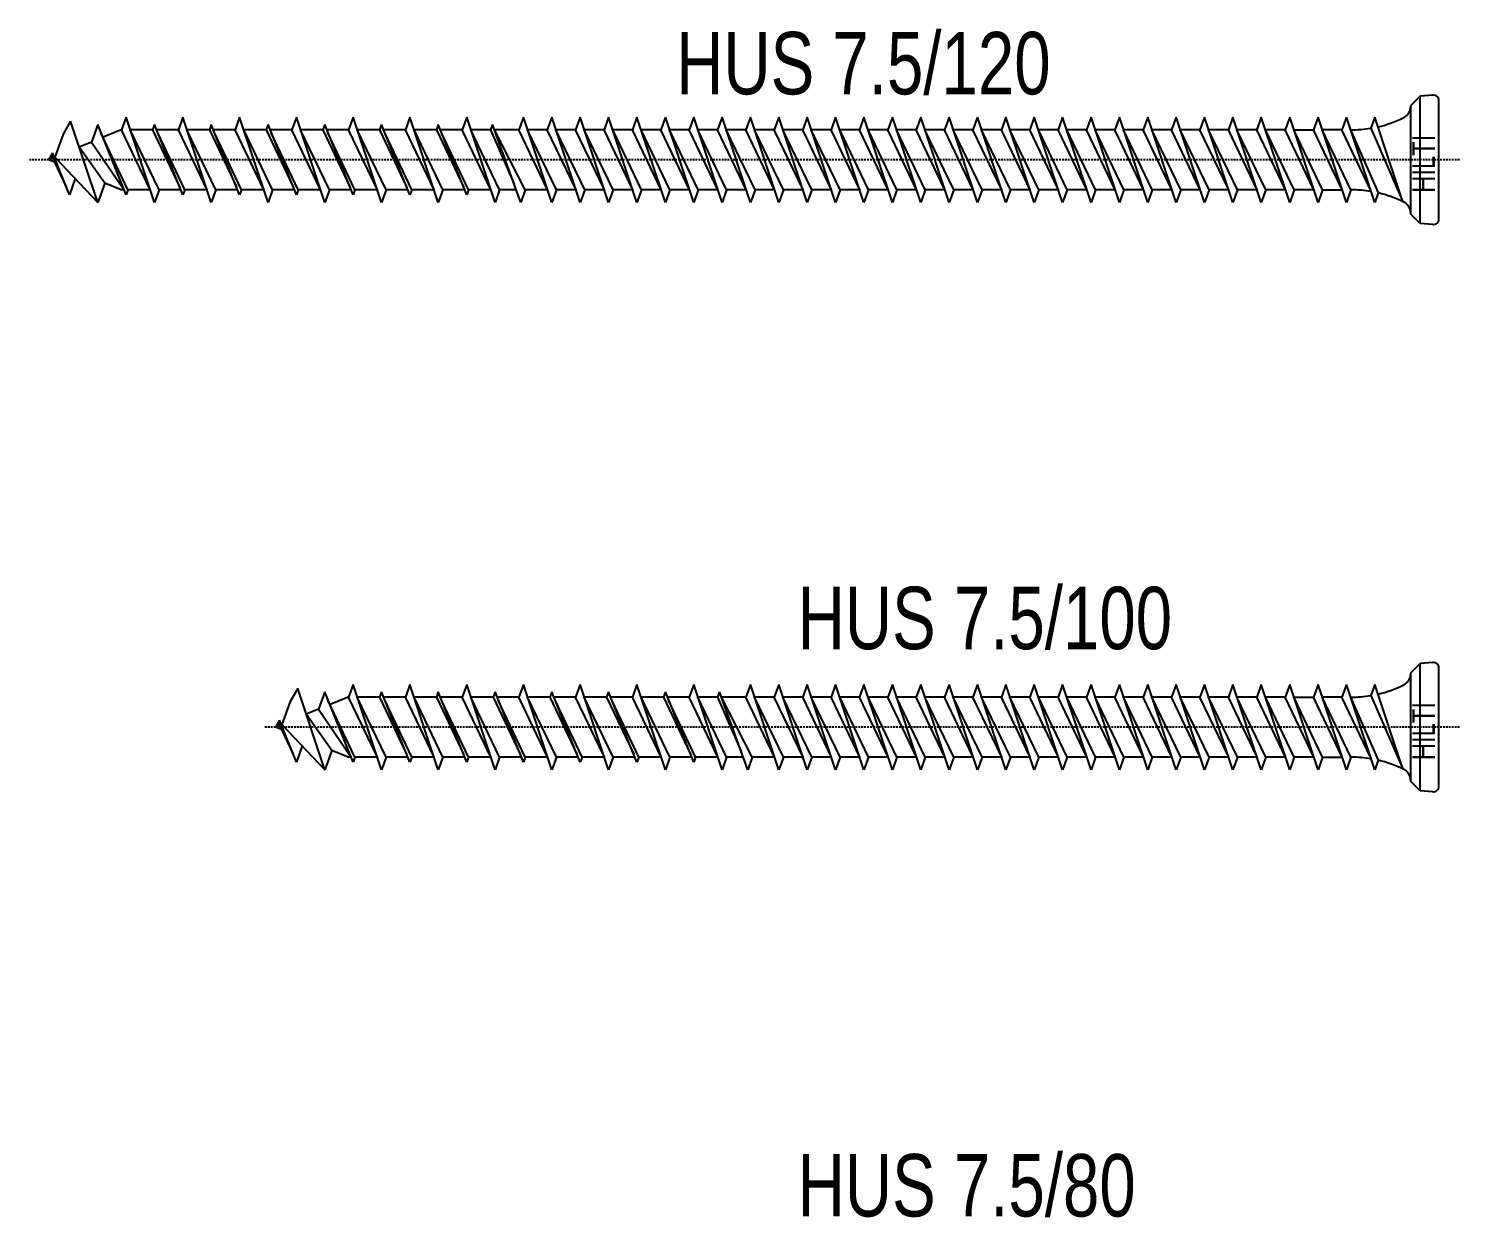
# Model space of a CAD drawing. Header units: millimetres. Extents: x 296 to 4896, y 152 to 3333.
# Drawn here: x 1716.2 to 1842.2, y 2788.7 to 2893.5 of the extents above; entities that cross this region are included whole.
import ezdxf

# ---------------------------------------------------------------- set-up
doc = ezdxf.new("R2010")
doc.units = ezdxf.units.MM
doc.linetypes.add('DASHED', pattern=[0.25, 0.15625, -0.09375])
for name, color, linetype in [('1', 1, 'DASHED'), ('2', 3, 'Continuous'), ('3', 4, 'Continuous')]:
    doc.layers.add(name, color=color, linetype=linetype)
doc.styles.get("Standard").update_dxf_attribs({"font": 'arial.ttf'})

# ---------------------------------------------------------------- blocks, each defined once
blk = doc.blocks.new('HUS 7.5-120')
at = {"layer": '1'}
blk.add_line((1.8, 0), (-124.24, 0), dxfattribs=at)
at = {"layer": '2'}
for p, q in [((-1.64, 5.61), (-2.5, 4.75)), ((-0.54, 5.7), (-1.64, 5.61)), ((-1.64, -5.61), (-1.64, 5.61)), ((0, -5.2), (0, 5.2)), ((-2.5, 4.75), (-2.5, -4.75)), ((-120.54, 3.4), (-121.19, 2.26)), ((-118.15, -3.75), (-120.54, 3.4)), ((-118.15, 3.1), (-118.71, 1.57)), ((-115.65, -3.1), (-118.15, 3.1)), ((-116.1, 2.65), (-117.68, 2)), ((-116.05, 2.65), (-116.1, 2.65)), ((-115.65, 3.75), (-116.05, 2.65)), ((-113.52, -2.65), (-116.05, 2.65)), ((-113.15, -3.75), (-115.65, 3.75)), ((-112.75, -2.65), (-115.29, 2.65)), ((-113.32, 2.65), (-115.29, 2.65)), ((-113.15, 3.1), (-113.32, 2.65)), ((-113.32, 2.65), (-110.94, -2.39)), ((-110.65, -3.1), (-113.15, 3.1)), ((-111.05, 2.65), (-112.97, 2.65)), ((-110.65, 3.75), (-111.05, 2.65)), ((-108.52, -2.65), (-111.05, 2.65)), ((-108.15, -3.75), (-110.65, 3.75)), ((-107.75, -2.65), (-110.29, 2.65)), ((-108.32, 2.65), (-110.29, 2.65)), ((-108.15, 3.1), (-108.32, 2.65)), ((-108.32, 2.65), (-105.94, -2.39)), ((-105.65, -3.1), (-108.15, 3.1)), ((-106.05, 2.65), (-107.97, 2.65)), ((-105.65, 3.75), (-106.05, 2.65)), ((-103.52, -2.65), (-106.05, 2.65)), ((-103.15, -3.75), (-105.65, 3.75)), ((-103.32, 2.65), (-105.29, 2.65)), ((-102.75, -2.65), (-105.29, 2.65)), ((-103.15, 3.1), (-103.32, 2.65)), ((-103.32, 2.65), (-100.94, -2.39)), ((-100.65, -3.1), (-103.15, 3.1)), ((-101.05, 2.65), (-102.97, 2.65)), ((-100.65, 3.75), (-101.05, 2.65)), ((-100.65, 3.75), (-101.05, 2.65)), ((-98.52, -2.65), (-101.05, 2.65)), ((-98.52, -2.65), (-101.05, 2.65)), ((-98.15, -3.75), (-100.65, 3.75)), ((-98.15, -3.75), (-100.65, 3.75)), ((-97.75, -2.65), (-100.29, 2.65)), ((-97.75, -2.65), (-100.29, 2.65)), ((-98.32, 2.65), (-100.29, 2.65)), ((-98.15, 3.1), (-98.32, 2.65)), ((-98.32, 2.65), (-95.94, -2.39)), ((-95.65, -3.1), (-98.15, 3.1)), ((-96.05, 2.65), (-97.97, 2.65)), ((-95.65, 3.75), (-96.05, 2.65)), ((-93.52, -2.65), (-96.05, 2.65)), ((-93.15, -3.75), (-95.65, 3.75)), ((-92.75, -2.65), (-95.29, 2.65)), ((-93.32, 2.65), (-95.29, 2.65)), ((-93.15, 3.1), (-93.32, 2.65)), ((-93.32, 2.65), (-90.94, -2.39)), ((-90.65, -3.1), (-93.15, 3.1)), ((-91.05, 2.65), (-92.97, 2.65)), ((-90.65, 3.75), (-91.05, 2.65)), ((-88.52, -2.65), (-91.05, 2.65)), ((-88.15, -3.75), (-90.65, 3.75)), ((-87.75, -2.65), (-90.29, 2.65)), ((-88.32, 2.65), (-90.29, 2.65)), ((-88.15, 3.1), (-88.32, 2.65)), ((-88.32, 2.65), (-85.94, -2.39)), ((-85.65, -3.1), (-88.15, 3.1)), ((-86.05, 2.65), (-87.97, 2.65)), ((-85.65, 3.75), (-86.05, 2.65)), ((-83.52, -2.65), (-86.05, 2.65)), ((-83.15, -3.75), (-85.65, 3.75)), ((-82.75, -2.65), (-85.29, 2.65)), ((-83.55, 2.65), (-85.29, 2.65)), ((-83.39, 3.1), (-83.55, 2.65)), ((-83.55, 2.65), (-81.48, -2.14)), ((-80.89, -3.75), (-83.39, 3.1)), ((-81.05, 2.65), (-83.22, 2.65)), ((-80.49, -2.65), (-83.21, 2.65)), ((-80.65, 3.75), (-81.05, 2.65)), ((-78.52, -2.65), (-81.05, 2.65)), ((-78.15, -3.75), (-80.65, 3.75)), ((-77.75, -2.65), (-80.29, 2.65)), ((-78.55, 2.65), (-80.29, 2.65)), ((-78.15, 3.75), (-78.55, 2.65)), ((-76.02, -2.65), (-78.55, 2.65)), ((-75.65, -3.75), (-78.15, 3.75)), ((-75.25, -2.65), (-77.79, 2.65)), ((-76.05, 2.65), (-77.79, 2.65)), ((-75.65, 3.75), (-76.05, 2.65)), ((-73.52, -2.65), (-76.05, 2.65)), ((-73.15, -3.75), (-75.65, 3.75)), ((-72.75, -2.65), (-75.29, 2.65)), ((-73.55, 2.65), (-75.29, 2.65)), ((-73.15, 3.75), (-73.55, 2.65)), ((-71.02, -2.65), (-73.55, 2.65)), ((-70.65, -3.75), (-73.15, 3.75)), ((-70.25, -2.65), (-72.79, 2.65)), ((-71.05, 2.65), (-72.79, 2.65)), ((-70.65, 3.75), (-71.05, 2.65)), ((-68.52, -2.65), (-71.05, 2.65)), ((-68.15, -3.75), (-70.65, 3.75)), ((-67.75, -2.65), (-70.29, 2.65)), ((-68.55, 2.65), (-70.29, 2.65)), ((-68.15, 3.75), (-68.55, 2.65)), ((-66.02, -2.65), (-68.55, 2.65)), ((-65.65, -3.75), (-68.15, 3.75)), ((-65.25, -2.65), (-67.79, 2.65)), ((-66.05, 2.65), (-67.79, 2.65)), ((-65.65, 3.75), (-66.05, 2.65)), ((-63.52, -2.65), (-66.05, 2.65)), ((-63.15, -3.75), (-65.65, 3.75)), ((-62.75, -2.65), (-65.29, 2.65)), ((-63.55, 2.65), (-65.29, 2.65)), ((-63.15, 3.75), (-63.55, 2.65)), ((-61.02, -2.65), (-63.55, 2.65)), ((-60.65, -3.75), (-63.15, 3.75)), ((-60.25, -2.65), (-62.79, 2.65)), ((-61.05, 2.65), (-62.79, 2.65)), ((-60.65, 3.75), (-61.05, 2.65)), ((-58.52, -2.65), (-61.05, 2.65)), ((-58.15, -3.75), (-60.65, 3.75)), ((-57.75, -2.65), (-60.29, 2.65)), ((-58.55, 2.65), (-60.29, 2.65)), ((-58.15, 3.75), (-58.55, 2.65)), ((-56.02, -2.65), (-58.55, 2.65)), ((-55.65, -3.75), (-58.15, 3.75)), ((-55.25, -2.65), (-57.79, 2.65)), ((-56.05, 2.65), (-57.79, 2.65)), ((-55.65, 3.75), (-56.05, 2.65)), ((-53.52, -2.65), (-56.05, 2.65)), ((-53.15, -3.75), (-55.65, 3.75)), ((-52.75, -2.65), (-55.29, 2.65)), ((-53.55, 2.65), (-55.29, 2.65)), ((-53.15, 3.75), (-53.55, 2.65)), ((-51.02, -2.65), (-53.55, 2.65)), ((-50.65, -3.75), (-53.15, 3.75)), ((-50.25, -2.65), (-52.79, 2.65)), ((-51.05, 2.65), (-52.79, 2.65)), ((-50.65, 3.75), (-51.05, 2.65)), ((-48.52, -2.65), (-51.05, 2.65)), ((-48.15, -3.75), (-50.65, 3.75)), ((-47.75, -2.65), (-50.29, 2.65)), ((-48.55, 2.65), (-50.29, 2.65)), ((-48.15, 3.75), (-48.55, 2.65)), ((-46.02, -2.65), (-48.55, 2.65)), ((-45.65, -3.75), (-48.15, 3.75)), ((-45.25, -2.65), (-47.79, 2.65)), ((-46.05, 2.65), (-47.79, 2.65)), ((-45.65, 3.75), (-46.05, 2.65)), ((-43.52, -2.65), (-46.05, 2.65)), ((-43.15, -3.75), (-45.65, 3.75)), ((-42.75, -2.65), (-45.29, 2.65)), ((-43.55, 2.65), (-45.29, 2.65)), ((-43.15, 3.75), (-43.55, 2.65)), ((-41.02, -2.65), (-43.55, 2.65)), ((-40.65, -3.75), (-43.15, 3.75)), ((-40.25, -2.65), (-42.79, 2.65)), ((-41.05, 2.65), (-42.79, 2.65)), ((-40.65, 3.75), (-41.05, 2.65)), ((-38.52, -2.65), (-41.05, 2.65)), ((-38.15, -3.75), (-40.65, 3.75)), ((-37.75, -2.65), (-40.29, 2.65)), ((-38.55, 2.65), (-40.29, 2.65)), ((-38.15, 3.75), (-38.55, 2.65)), ((-36.02, -2.65), (-38.55, 2.65)), ((-35.65, -3.75), (-38.15, 3.75)), ((-35.25, -2.65), (-37.79, 2.65)), ((-36.05, 2.65), (-37.79, 2.65)), ((-35.65, 3.75), (-36.05, 2.65)), ((-33.52, -2.65), (-36.05, 2.65)), ((-33.15, -3.75), (-35.65, 3.75)), ((-32.75, -2.65), (-35.29, 2.65)), ((-33.55, 2.65), (-35.29, 2.65)), ((-33.15, 3.75), (-33.55, 2.65)), ((-31.02, -2.65), (-33.55, 2.65)), ((-30.65, -3.75), (-33.15, 3.75)), ((-30.25, -2.65), (-32.79, 2.65)), ((-12.79, 2.65), (-11.05, 2.65)), ((-10.65, 3.75), (-11.05, 2.65)), ((-8.52, -2.65), (-11.05, 2.65)), ((-8.15, -3.75), (-10.65, 3.75)), ((-8.55, 2.65), (-10.29, 2.65)), ((-7.75, -2.65), (-10.29, 2.65)), ((-8.15, 3.75), (-8.55, 2.65)), ((-6.02, -2.65), (-8.55, 2.65)), ((-5.65, -3.75), (-8.15, 3.75)), ((-7.79, 2.65), (-5.35, -2.91)), ((-5.65, 3.75), (-6, 2.78)), ((-6, 2.78), (-3.17, -3.69)), ((-3.17, -3.69), (-5.65, 3.75)), ((-121.19, 2.26), (-121.93, 0.24)), ((-118.71, 1.57), (-119.78, 1.13)), ((-118.71, 1.57), (-115.83, -2.65)), ((-115.49, -2.65), (-117.87, 2.39)), ((-110.49, -2.65), (-112.87, 2.39)), ((-105.49, -2.65), (-107.87, 2.39)), ((-100.49, -2.65), (-102.87, 2.39)), ((-95.49, -2.65), (-97.87, 2.39)), ((-90.49, -2.65), (-92.87, 2.39)), ((-85.49, -2.65), (-87.87, 2.39)), ((-122.15, 0.61), (-122.5, 0)), ((-122.14, 0.15), (-122.5, 0)), ((-121.96, -0.22), (-122.5, 0)), ((-122.26, 0.41), (-120.94, -2.39)), ((-120.65, -3.1), (-122.15, 0.61)), ((-121.93, 0.24), (-121.99, 0.21)), ((-121.93, 0.24), (-118.15, -3.75)), ((-117.54, -2.06), (-119.78, 1.13)), ((-120.13, -1.66), (-120.65, -3.1)), ((-117.54, -2.06), (-118.15, -3.75)), ((-116.1, -2.65), (-117.54, -2.06)), ((-115.83, -2.65), (-116.1, -2.65)), ((-115.49, -2.65), (-115.65, -3.1)), ((-113.52, -2.65), (-115.49, -2.65)), ((-112.75, -2.65), (-113.15, -3.75)), ((-110.82, -2.65), (-112.75, -2.65)), ((-110.49, -2.65), (-110.65, -3.1)), ((-108.52, -2.65), (-110.49, -2.65)), ((-107.75, -2.65), (-108.15, -3.75)), ((-105.82, -2.65), (-107.75, -2.65)), ((-105.49, -2.65), (-105.65, -3.1)), ((-103.52, -2.65), (-105.49, -2.65)), ((-102.75, -2.65), (-103.15, -3.75)), ((-100.83, -2.65), (-102.75, -2.65)), ((-100.49, -2.65), (-100.65, -3.1)), ((-98.52, -2.65), (-100.49, -2.65)), ((-97.75, -2.65), (-98.15, -3.75)), ((-97.75, -2.65), (-98.15, -3.75)), ((-95.83, -2.65), (-97.75, -2.65)), ((-95.49, -2.65), (-95.65, -3.1)), ((-93.52, -2.65), (-95.49, -2.65)), ((-92.75, -2.65), (-93.15, -3.75)), ((-90.83, -2.65), (-92.75, -2.65)), ((-90.49, -2.65), (-90.65, -3.1)), ((-88.52, -2.65), (-90.49, -2.65)), ((-87.75, -2.65), (-88.15, -3.75)), ((-85.83, -2.65), (-87.75, -2.65)), ((-85.49, -2.65), (-85.65, -3.1)), ((-83.52, -2.65), (-85.49, -2.65)), ((-82.75, -2.65), (-83.15, -3.75)), ((-81.29, -2.65), (-82.75, -2.65)), ((-80.49, -2.65), (-80.89, -3.75)), ((-78.52, -2.65), (-80.49, -2.65)), ((-77.75, -2.65), (-78.15, -3.75)), ((-76.02, -2.65), (-77.75, -2.65)), ((-75.25, -2.65), (-75.65, -3.75)), ((-73.52, -2.65), (-75.25, -2.65)), ((-72.75, -2.65), (-73.15, -3.75)), ((-71.02, -2.65), (-72.75, -2.65)), ((-70.25, -2.65), (-70.65, -3.75)), ((-68.52, -2.65), (-70.25, -2.65)), ((-67.75, -2.65), (-68.15, -3.75)), ((-66.02, -2.65), (-67.75, -2.65)), ((-65.25, -2.65), (-65.65, -3.75)), ((-63.52, -2.65), (-65.25, -2.65)), ((-62.75, -2.65), (-63.15, -3.75)), ((-61.02, -2.65), (-62.75, -2.65)), ((-60.25, -2.65), (-60.65, -3.75)), ((-58.52, -2.65), (-60.25, -2.65)), ((-57.75, -2.65), (-58.15, -3.75)), ((-56.02, -2.65), (-57.75, -2.65)), ((-55.25, -2.65), (-55.65, -3.75)), ((-53.52, -2.65), (-55.25, -2.65)), ((-52.75, -2.65), (-53.15, -3.75)), ((-51.02, -2.65), (-52.75, -2.65)), ((-50.25, -2.65), (-50.65, -3.75)), ((-48.52, -2.65), (-50.25, -2.65)), ((-47.75, -2.65), (-48.15, -3.75)), ((-46.02, -2.65), (-47.75, -2.65)), ((-45.25, -2.65), (-45.65, -3.75)), ((-43.52, -2.65), (-45.25, -2.65)), ((-42.75, -2.65), (-43.15, -3.75)), ((-41.02, -2.65), (-42.75, -2.65)), ((-40.25, -2.65), (-40.65, -3.75)), ((-38.52, -2.65), (-40.25, -2.65)), ((-37.75, -2.65), (-38.15, -3.75)), ((-36.02, -2.65), (-37.75, -2.65)), ((-35.25, -2.65), (-35.65, -3.75)), ((-33.52, -2.65), (-35.25, -2.65)), ((-32.75, -2.65), (-33.15, -3.75)), ((-31.02, -2.65), (-32.75, -2.65)), ((-30.25, -2.65), (-30.65, -3.75)), ((-10.25, -2.65), (-8.52, -2.65)), ((-7.75, -2.65), (-8.15, -3.75)), ((-5.35, -2.91), (-5.65, -3.75)), ((-1.64, -5.61), (-2.5, -4.75)), ((-0.54, -5.7), (-1.64, -5.61))]:
    blk.add_line(p, q, dxfattribs=at)
for centre, radius, start, end in [((-0.5, 5.2), 0.5, 0, 95), ((-3.5, 4.65), 1, 297.387, 0.1192), ((-7.62, 12.65), 10, 269.0428, 279.2887), ((-7.62, 12.65), 10, 282.9916, 297.2521), ((-7.62, -12.65), 10, 80.5289, 90.7633), ((-7.62, -12.65), 10, 62.7479, 76.8682), ((-3.5, -4.65), 1, 359.8807, 62.6128), ((-0.5, -5.2), 0.5, 265, 0)]:
    blk.add_arc(centre, radius, start, end, dxfattribs=at)
at = {"layer": '3', "color": 3}
for p, q in [((-31.05, 2.65), (-32.79, 2.65)), ((-30.65, 3.75), (-31.05, 2.65)), ((-28.52, -2.65), (-31.05, 2.65)), ((-28.15, -3.75), (-30.65, 3.75)), ((-28.55, 2.65), (-30.29, 2.65)), ((-27.75, -2.65), (-30.29, 2.65)), ((-28.15, 3.75), (-28.55, 2.65)), ((-26.02, -2.65), (-28.55, 2.65)), ((-25.65, -3.75), (-28.15, 3.75)), ((-26.05, 2.65), (-27.79, 2.65)), ((-25.25, -2.65), (-27.79, 2.65)), ((-25.65, 3.75), (-26.05, 2.65)), ((-23.52, -2.65), (-26.05, 2.65)), ((-23.15, -3.75), (-25.65, 3.75)), ((-23.55, 2.65), (-25.29, 2.65)), ((-22.75, -2.65), (-25.29, 2.65)), ((-23.15, 3.75), (-23.55, 2.65)), ((-21.02, -2.65), (-23.55, 2.65)), ((-20.65, -3.75), (-23.15, 3.75)), ((-21.05, 2.65), (-22.79, 2.65)), ((-20.25, -2.65), (-22.79, 2.65)), ((-20.65, 3.75), (-21.05, 2.65)), ((-18.52, -2.65), (-21.05, 2.65)), ((-18.15, -3.75), (-20.65, 3.75)), ((-18.55, 2.65), (-20.29, 2.65)), ((-17.75, -2.65), (-20.29, 2.65)), ((-18.15, 3.75), (-18.55, 2.65)), ((-16.02, -2.65), (-18.55, 2.65)), ((-15.65, -3.75), (-18.15, 3.75)), ((-16.05, 2.65), (-17.79, 2.65)), ((-15.25, -2.65), (-17.79, 2.65)), ((-15.65, 3.75), (-16.05, 2.65)), ((-13.52, -2.65), (-16.05, 2.65)), ((-13.15, -3.75), (-15.65, 3.75)), ((-13.55, 2.65), (-15.29, 2.65)), ((-12.75, -2.65), (-15.29, 2.65)), ((-13.15, 3.75), (-13.55, 2.65)), ((-11.02, -2.65), (-13.55, 2.65)), ((-10.65, -3.75), (-13.15, 3.75)), ((-10.25, -2.65), (-12.79, 2.65)), ((-28.52, -2.65), (-30.25, -2.65)), ((-27.75, -2.65), (-28.15, -3.75)), ((-26.02, -2.65), (-27.75, -2.65)), ((-25.25, -2.65), (-25.65, -3.75)), ((-23.52, -2.65), (-25.25, -2.65)), ((-22.75, -2.65), (-23.15, -3.75)), ((-21.02, -2.65), (-22.75, -2.65)), ((-20.25, -2.65), (-20.65, -3.75)), ((-18.52, -2.65), (-20.25, -2.65)), ((-17.75, -2.65), (-18.15, -3.75)), ((-16.02, -2.65), (-17.75, -2.65)), ((-15.25, -2.65), (-15.65, -3.75)), ((-13.52, -2.65), (-15.25, -2.65)), ((-12.75, -2.65), (-13.15, -3.75)), ((-11.02, -2.65), (-12.75, -2.65)), ((-10.25, -2.65), (-10.65, -3.75))]:
    blk.add_line(p, q, dxfattribs=at)
at = {"layer": '3', "color": 1, "width": 0.75}
blk.add_text('HILTI', height=2, rotation=90, dxfattribs=at).set_placement((-0.35, -2.91))
blk = doc.blocks.new('HUS 7.5-100')
at = {"layer": '1'}
blk.add_line((1.8, 0), (-103.48, 0), dxfattribs=at)
at = {"layer": '2'}
for p, q in [((-1.64, 5.61), (-2.5, 4.75)), ((-0.54, 5.7), (-1.64, 5.61)), ((-1.64, -5.61), (-1.64, 5.61)), ((0, -5.2), (0, 5.2)), ((-2.5, 4.75), (-2.5, -4.75)), ((-100.54, 3.4), (-101.19, 2.26)), ((-98.15, -3.75), (-100.54, 3.4)), ((-98.15, 3.1), (-98.71, 1.57)), ((-95.65, -3.1), (-98.15, 3.1)), ((-96.1, 2.65), (-97.68, 2)), ((-96.05, 2.65), (-96.1, 2.65)), ((-95.65, 3.75), (-96.05, 2.65)), ((-93.52, -2.65), (-96.05, 2.65)), ((-93.15, -3.75), (-95.65, 3.75)), ((-93.32, 2.65), (-95.29, 2.65)), ((-92.75, -2.65), (-95.29, 2.65)), ((-93.15, 3.1), (-93.32, 2.65)), ((-93.32, 2.65), (-90.94, -2.39)), ((-90.65, -3.1), (-93.15, 3.1)), ((-91.05, 2.65), (-92.97, 2.65)), ((-90.65, 3.75), (-91.05, 2.65)), ((-88.52, -2.65), (-91.05, 2.65)), ((-88.15, -3.75), (-90.65, 3.75)), ((-88.32, 2.65), (-90.29, 2.65)), ((-87.75, -2.65), (-90.29, 2.65)), ((-88.15, 3.1), (-88.32, 2.65)), ((-88.32, 2.65), (-85.94, -2.39)), ((-85.65, -3.1), (-88.15, 3.1)), ((-86.05, 2.65), (-87.97, 2.65)), ((-85.65, 3.75), (-86.05, 2.65)), ((-83.52, -2.65), (-86.05, 2.65)), ((-83.15, -3.75), (-85.65, 3.75)), ((-82.75, -2.65), (-85.29, 2.65)), ((-83.32, 2.65), (-85.29, 2.65)), ((-83.15, 3.1), (-83.32, 2.65)), ((-83.32, 2.65), (-80.94, -2.39)), ((-80.65, -3.1), (-83.15, 3.1)), ((-81.05, 2.65), (-82.97, 2.65)), ((-80.65, 3.75), (-81.05, 2.65)), ((-80.65, 3.75), (-81.05, 2.65)), ((-78.52, -2.65), (-81.05, 2.65)), ((-78.52, -2.65), (-81.05, 2.65)), ((-78.15, -3.75), (-80.65, 3.75)), ((-78.15, -3.75), (-80.65, 3.75)), ((-78.32, 2.65), (-80.29, 2.65)), ((-77.75, -2.65), (-80.29, 2.65)), ((-77.75, -2.65), (-80.29, 2.65)), ((-78.15, 3.1), (-78.32, 2.65)), ((-78.32, 2.65), (-75.94, -2.39)), ((-75.65, -3.1), (-78.15, 3.1)), ((-76.05, 2.65), (-77.97, 2.65)), ((-75.65, 3.75), (-76.05, 2.65)), ((-73.52, -2.65), (-76.05, 2.65)), ((-73.15, -3.75), (-75.65, 3.75)), ((-73.32, 2.65), (-75.29, 2.65)), ((-72.75, -2.65), (-75.29, 2.65)), ((-73.15, 3.1), (-73.32, 2.65)), ((-73.32, 2.65), (-70.94, -2.39)), ((-70.65, -3.1), (-73.15, 3.1)), ((-71.05, 2.65), (-72.97, 2.65)), ((-70.65, 3.75), (-71.05, 2.65)), ((-68.52, -2.65), (-71.05, 2.65)), ((-68.15, -3.75), (-70.65, 3.75)), ((-68.32, 2.65), (-70.29, 2.65)), ((-67.75, -2.65), (-70.29, 2.65)), ((-68.15, 3.1), (-68.32, 2.65)), ((-68.32, 2.65), (-65.94, -2.39)), ((-65.65, -3.1), (-68.15, 3.1)), ((-66.05, 2.65), (-67.97, 2.65)), ((-65.65, 3.75), (-66.05, 2.65)), ((-63.52, -2.65), (-66.05, 2.65)), ((-63.15, -3.75), (-65.65, 3.75)), ((-63.55, 2.65), (-65.29, 2.65)), ((-62.75, -2.65), (-65.29, 2.65)), ((-63.39, 3.1), (-63.55, 2.65)), ((-63.55, 2.65), (-61.48, -2.14)), ((-60.89, -3.75), (-63.39, 3.1)), ((-61.05, 2.65), (-63.22, 2.65)), ((-60.49, -2.65), (-63.21, 2.65)), ((-60.65, 3.75), (-61.05, 2.65)), ((-58.52, -2.65), (-61.05, 2.65)), ((-58.15, -3.75), (-60.65, 3.75)), ((-58.55, 2.65), (-60.29, 2.65)), ((-57.75, -2.65), (-60.29, 2.65)), ((-58.15, 3.75), (-58.55, 2.65)), ((-56.02, -2.65), (-58.55, 2.65)), ((-55.65, -3.75), (-58.15, 3.75)), ((-56.05, 2.65), (-57.79, 2.65)), ((-55.25, -2.65), (-57.79, 2.65)), ((-55.65, 3.75), (-56.05, 2.65)), ((-53.52, -2.65), (-56.05, 2.65)), ((-53.15, -3.75), (-55.65, 3.75)), ((-53.55, 2.65), (-55.29, 2.65)), ((-52.75, -2.65), (-55.29, 2.65)), ((-53.15, 3.75), (-53.55, 2.65)), ((-51.02, -2.65), (-53.55, 2.65)), ((-50.65, -3.75), (-53.15, 3.75)), ((-51.05, 2.65), (-52.79, 2.65)), ((-50.25, -2.65), (-52.79, 2.65)), ((-50.65, 3.75), (-51.05, 2.65)), ((-48.52, -2.65), (-51.05, 2.65)), ((-48.15, -3.75), (-50.65, 3.75)), ((-48.55, 2.65), (-50.29, 2.65)), ((-47.75, -2.65), (-50.29, 2.65)), ((-48.15, 3.75), (-48.55, 2.65)), ((-46.02, -2.65), (-48.55, 2.65)), ((-45.65, -3.75), (-48.15, 3.75)), ((-46.05, 2.65), (-47.79, 2.65)), ((-45.25, -2.65), (-47.79, 2.65)), ((-45.65, 3.75), (-46.05, 2.65)), ((-43.52, -2.65), (-46.05, 2.65)), ((-43.15, -3.75), (-45.65, 3.75)), ((-43.55, 2.65), (-45.29, 2.65)), ((-42.75, -2.65), (-45.29, 2.65)), ((-43.15, 3.75), (-43.55, 2.65)), ((-41.02, -2.65), (-43.55, 2.65)), ((-40.65, -3.75), (-43.15, 3.75)), ((-41.05, 2.65), (-42.79, 2.65)), ((-40.25, -2.65), (-42.79, 2.65)), ((-40.65, 3.75), (-41.05, 2.65)), ((-38.52, -2.65), (-41.05, 2.65)), ((-38.15, -3.75), (-40.65, 3.75)), ((-38.55, 2.65), (-40.29, 2.65)), ((-37.75, -2.65), (-40.29, 2.65)), ((-38.15, 3.75), (-38.55, 2.65)), ((-36.02, -2.65), (-38.55, 2.65)), ((-35.65, -3.75), (-38.15, 3.75)), ((-36.05, 2.65), (-37.79, 2.65)), ((-35.25, -2.65), (-37.79, 2.65)), ((-35.65, 3.75), (-36.05, 2.65)), ((-33.52, -2.65), (-36.05, 2.65)), ((-33.15, -3.75), (-35.65, 3.75)), ((-33.55, 2.65), (-35.29, 2.65)), ((-32.75, -2.65), (-35.29, 2.65)), ((-33.15, 3.75), (-33.55, 2.65)), ((-31.02, -2.65), (-33.55, 2.65)), ((-30.65, -3.75), (-33.15, 3.75)), ((-31.05, 2.65), (-32.79, 2.65)), ((-30.25, -2.65), (-32.79, 2.65)), ((-30.65, 3.75), (-31.05, 2.65)), ((-28.52, -2.65), (-31.05, 2.65)), ((-28.15, -3.75), (-30.65, 3.75)), ((-28.55, 2.65), (-30.29, 2.65)), ((-27.75, -2.65), (-30.29, 2.65)), ((-28.15, 3.75), (-28.55, 2.65)), ((-26.02, -2.65), (-28.55, 2.65)), ((-25.65, -3.75), (-28.15, 3.75)), ((-26.05, 2.65), (-27.79, 2.65)), ((-25.25, -2.65), (-27.79, 2.65)), ((-25.65, 3.75), (-26.05, 2.65)), ((-23.52, -2.65), (-26.05, 2.65)), ((-23.15, -3.75), (-25.65, 3.75)), ((-23.55, 2.65), (-25.29, 2.65)), ((-22.75, -2.65), (-25.29, 2.65)), ((-23.15, 3.75), (-23.55, 2.65)), ((-21.02, -2.65), (-23.55, 2.65)), ((-20.65, -3.75), (-23.15, 3.75)), ((-21.05, 2.65), (-22.79, 2.65)), ((-20.25, -2.65), (-22.79, 2.65)), ((-20.65, 3.75), (-21.05, 2.65)), ((-18.52, -2.65), (-21.05, 2.65)), ((-18.15, -3.75), (-20.65, 3.75)), ((-18.55, 2.65), (-20.29, 2.65)), ((-17.75, -2.65), (-20.29, 2.65)), ((-18.15, 3.75), (-18.55, 2.65)), ((-16.02, -2.65), (-18.55, 2.65)), ((-15.65, -3.75), (-18.15, 3.75)), ((-16.05, 2.65), (-17.79, 2.65)), ((-15.25, -2.65), (-17.79, 2.65)), ((-15.65, 3.75), (-16.05, 2.65)), ((-13.52, -2.65), (-16.05, 2.65)), ((-13.15, -3.75), (-15.65, 3.75)), ((-13.55, 2.65), (-15.29, 2.65)), ((-12.75, -2.65), (-15.29, 2.65)), ((-13.15, 3.75), (-13.55, 2.65)), ((-11.02, -2.65), (-13.55, 2.65)), ((-10.65, -3.75), (-13.15, 3.75)), ((-10.25, -2.65), (-12.79, 2.65)), ((-12.79, 2.65), (-11.05, 2.65)), ((-10.65, 3.75), (-11.05, 2.65)), ((-8.52, -2.65), (-11.05, 2.65)), ((-8.15, -3.75), (-10.65, 3.75)), ((-7.75, -2.65), (-10.29, 2.65)), ((-8.55, 2.65), (-10.29, 2.65)), ((-8.15, 3.75), (-8.55, 2.65)), ((-6.02, -2.65), (-8.55, 2.65)), ((-5.65, -3.75), (-8.15, 3.75)), ((-7.79, 2.65), (-5.35, -2.91)), ((-5.65, 3.75), (-6, 2.78)), ((-6, 2.78), (-3.17, -3.69)), ((-3.17, -3.69), (-5.65, 3.75)), ((-101.19, 2.26), (-101.93, 0.24)), ((-98.71, 1.57), (-99.78, 1.13)), ((-98.71, 1.57), (-95.83, -2.65)), ((-95.49, -2.65), (-97.87, 2.39)), ((-90.49, -2.65), (-92.87, 2.39)), ((-85.49, -2.65), (-87.87, 2.39)), ((-80.49, -2.65), (-82.87, 2.39)), ((-75.49, -2.65), (-77.87, 2.39)), ((-70.49, -2.65), (-72.87, 2.39)), ((-65.49, -2.65), (-67.87, 2.39)), ((-102.15, 0.61), (-102.5, 0)), ((-102.14, 0.15), (-102.5, 0)), ((-101.96, -0.22), (-102.5, 0)), ((-102.26, 0.41), (-100.94, -2.39)), ((-100.65, -3.1), (-102.15, 0.61)), ((-101.93, 0.24), (-101.99, 0.21)), ((-101.93, 0.24), (-98.15, -3.75)), ((-97.54, -2.06), (-99.78, 1.13)), ((-100.13, -1.66), (-100.65, -3.1)), ((-97.54, -2.06), (-98.15, -3.75)), ((-96.1, -2.65), (-97.54, -2.06)), ((-95.83, -2.65), (-96.1, -2.65)), ((-95.49, -2.65), (-95.65, -3.1)), ((-93.52, -2.65), (-95.49, -2.65)), ((-92.75, -2.65), (-93.15, -3.75)), ((-90.82, -2.65), (-92.75, -2.65)), ((-90.49, -2.65), (-90.65, -3.1)), ((-88.52, -2.65), (-90.49, -2.65)), ((-87.75, -2.65), (-88.15, -3.75)), ((-85.82, -2.65), (-87.75, -2.65)), ((-85.49, -2.65), (-85.65, -3.1)), ((-83.52, -2.65), (-85.49, -2.65)), ((-82.75, -2.65), (-83.15, -3.75)), ((-80.83, -2.65), (-82.75, -2.65)), ((-80.49, -2.65), (-80.65, -3.1)), ((-78.52, -2.65), (-80.49, -2.65)), ((-77.75, -2.65), (-78.15, -3.75)), ((-77.75, -2.65), (-78.15, -3.75)), ((-75.83, -2.65), (-77.75, -2.65)), ((-75.49, -2.65), (-75.65, -3.1)), ((-73.52, -2.65), (-75.49, -2.65)), ((-72.75, -2.65), (-73.15, -3.75)), ((-70.83, -2.65), (-72.75, -2.65)), ((-70.49, -2.65), (-70.65, -3.1)), ((-68.52, -2.65), (-70.49, -2.65)), ((-67.75, -2.65), (-68.15, -3.75)), ((-65.83, -2.65), (-67.75, -2.65)), ((-65.49, -2.65), (-65.65, -3.1)), ((-63.52, -2.65), (-65.49, -2.65)), ((-62.75, -2.65), (-63.15, -3.75)), ((-61.29, -2.65), (-62.75, -2.65)), ((-60.49, -2.65), (-60.89, -3.75)), ((-58.52, -2.65), (-60.49, -2.65)), ((-57.75, -2.65), (-58.15, -3.75)), ((-56.02, -2.65), (-57.75, -2.65)), ((-55.25, -2.65), (-55.65, -3.75)), ((-53.52, -2.65), (-55.25, -2.65)), ((-52.75, -2.65), (-53.15, -3.75)), ((-51.02, -2.65), (-52.75, -2.65)), ((-50.25, -2.65), (-50.65, -3.75)), ((-48.52, -2.65), (-50.25, -2.65)), ((-47.75, -2.65), (-48.15, -3.75)), ((-46.02, -2.65), (-47.75, -2.65)), ((-45.25, -2.65), (-45.65, -3.75)), ((-43.52, -2.65), (-45.25, -2.65)), ((-42.75, -2.65), (-43.15, -3.75)), ((-41.02, -2.65), (-42.75, -2.65)), ((-40.25, -2.65), (-40.65, -3.75)), ((-38.52, -2.65), (-40.25, -2.65)), ((-37.75, -2.65), (-38.15, -3.75)), ((-36.02, -2.65), (-37.75, -2.65)), ((-35.25, -2.65), (-35.65, -3.75)), ((-33.52, -2.65), (-35.25, -2.65)), ((-32.75, -2.65), (-33.15, -3.75)), ((-31.02, -2.65), (-32.75, -2.65)), ((-30.25, -2.65), (-30.65, -3.75)), ((-28.52, -2.65), (-30.25, -2.65)), ((-27.75, -2.65), (-28.15, -3.75)), ((-26.02, -2.65), (-27.75, -2.65)), ((-25.25, -2.65), (-25.65, -3.75)), ((-23.52, -2.65), (-25.25, -2.65)), ((-22.75, -2.65), (-23.15, -3.75)), ((-21.02, -2.65), (-22.75, -2.65)), ((-20.25, -2.65), (-20.65, -3.75)), ((-18.52, -2.65), (-20.25, -2.65)), ((-17.75, -2.65), (-18.15, -3.75)), ((-16.02, -2.65), (-17.75, -2.65)), ((-15.25, -2.65), (-15.65, -3.75)), ((-13.52, -2.65), (-15.25, -2.65)), ((-12.75, -2.65), (-13.15, -3.75)), ((-11.02, -2.65), (-12.75, -2.65)), ((-10.25, -2.65), (-10.65, -3.75)), ((-10.25, -2.65), (-8.52, -2.65)), ((-7.75, -2.65), (-8.15, -3.75)), ((-5.35, -2.91), (-5.65, -3.75)), ((-1.64, -5.61), (-2.5, -4.75)), ((-0.54, -5.7), (-1.64, -5.61))]:
    blk.add_line(p, q, dxfattribs=at)
for centre, radius, start, end in [((-0.5, 5.2), 0.5, 0, 95), ((-3.5, 4.65), 1, 297.387, 0.1192), ((-7.62, 12.65), 10, 269.0428, 279.2887), ((-7.62, 12.65), 10, 282.9916, 297.2521), ((-7.62, -12.65), 10, 80.5289, 90.7633), ((-7.62, -12.65), 10, 62.7479, 76.8682), ((-3.5, -4.65), 1, 359.8807, 62.6128), ((-0.5, -5.2), 0.5, 265, 0)]:
    blk.add_arc(centre, radius, start, end, dxfattribs=at)
at = {"layer": '3', "color": 1, "width": 0.75}
blk.add_text('HILTI', height=2, rotation=90, dxfattribs=at).set_placement((-0.35, -2.91))

msp = doc.modelspace()

# ---------------------------------------------------------------- block references
for name, p in [('HUS 7.5-120', (1840.43, 2881.94)), ('HUS 7.5-100', (1840.43, 2831.94))]:
    msp.add_blockref(name, p)

# ---------------------------------------------------------------- texts
at = {"layer": '3', "width": 0.75}
for s, p in [('  HUS 7.5/120', (1770.03, 2887.71)), ('  HUS 7.5/100', (1780.73, 2838.81)), ('  HUS 7.5/80', (1780.73, 2788.81))]:
    msp.add_text(s, height=5.5, dxfattribs=at).set_placement(p)

doc.saveas('drawing.dxf')
